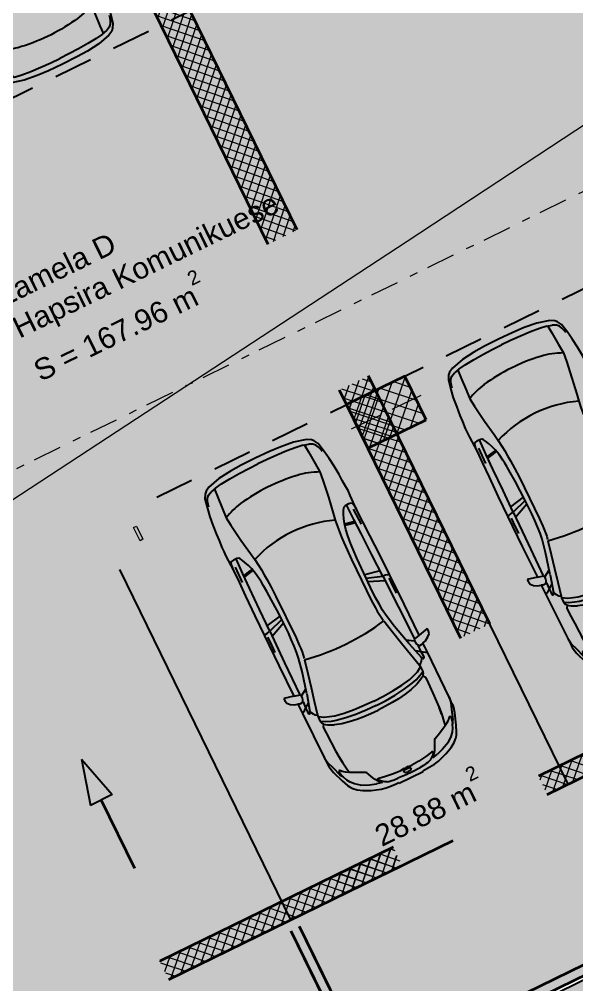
# Model space of a CAD drawing. Header units: metres. Extents: x 7511783 to 7512372, y 4692307 to 4692611.
# Drawn here: x 7511908.67 to 7511915.54, y 4692376.53 to 4692388.41 of the extents above; entities that cross this region are included whole.
import ezdxf

# ---------------------------------------------------------------- set-up
doc = ezdxf.new("R2010")
doc.units = ezdxf.units.M
doc.linetypes.add('Dot & Dashed', pattern=[670.2777624130249, 352.777767181396, -176.388883590699, 0, -141.11111164093])
doc.linetypes.add('Long Dashed', pattern=[793.7499761581425, 476.2499928474427, -317.4999833106998])
for name, color, linetype, lineweight in [('2D Drafting - General_Pen_No__1', 7, 'Continuous', 0), ('2D Drafting - General_Pen_No__102', 254, 'Continuous', 0), ('A - Fill Zone_Pen_No__102', 254, 'Continuous', 0), ('A - Fill Zone_Pen_No__156', 165, 'Continuous', 0), ('A - Fill Zone_Pen_No__176', 253, 'Continuous', 0), ('A - Muret', 7, 'Continuous', 0), ('A - Muret_Pen_No__101', 252, 'Continuous', 0), ('A - Muret_Pen_No__102', 254, 'Continuous', 0), ('A - Muret_Pen_No__7', 7, 'Continuous', 0), ('A - Pllaka Themel', 7, 'Continuous', 0), ('A - Pllaka Themel_Pen_No__42', 8, 'Continuous', 0), ('A - Shtyllat', 7, 'Continuous', 0), ('A - Shtyllat_Pen_No__1', 7, 'Continuous', 0), ('A -Polyline', 7, 'Continuous', 0), ('A -Polyline_Pen_No__42', 8, 'Continuous', 0), ('A -Polyline_Pen_No__48', 14, 'Continuous', 0), ('A -Polyline_Pen_No__8', 14, 'Continuous', 0), ('A1 - Bodrumi -1', 7, 'Continuous', 0), ('bodrum 1 garazhat projekt', 7, 'Continuous', 0), ('garazhat-netw-amiri - b1', 20, 'Continuous', 0), ('Interior - Furniture _Pen_No__42', 8, 'Continuous', 0), ('Marker - Section', 7, 'Continuous', 0), ('Marker - Section_Pen_No__85', 151, 'Continuous', 0), ('Structural - Bearing', 7, 'Continuous', 0), ('Structural - Bearing_Pen_No__20', 1, 'Continuous', 0), ('Structural - Bearing_Pen_No__21', 7, 'Continuous', 0), ('vijat rregullim', 1, 'Continuous', 0)]:
    doc.layers.add(name, color=color, linetype=linetype, lineweight=lineweight)
doc.styles.add('GENERATED_STYLE_1', font='arial.ttf')
pattern_1 = [(44.99999999999998, (0, 0), (-68.94290863686237, 68.94290863686243), []), (135.0000000000001, (0, 0), (68.94290863686219, 68.94290863686261), [])]

# ---------------------------------------------------------------- blocks, each defined once
blk = doc.blocks.new('Slab_2', base_point=(27550, -20500.83535421407))
at = {"layer": 'A - Pllaka Themel_Pen_No__42', "color": 8, "linetype": 'Continuous', "lineweight": 25, "flags": 128}
blk.add_lwpolyline([(27550, -20500.83535421407), (52100, -20500.83535421407), (52100, 1500), (27550, 1500)], close=True, dxfattribs=at)
blk = doc.blocks.new('Slab_5', base_point=(27099.99999994247, -19050.45703700876))
at = {"layer": 'A - Pllaka Themel_Pen_No__42', "color": 8, "linetype": 'Continuous', "lineweight": 25, "flags": 128}
blk.add_lwpolyline([(27099.99999994247, -19050.45703700876), (27099.99999994245, -53141.28956256484), (34367.48378446266, -53141.28956256484), (34572.08011014806, -54047.73212241127), (58725.51372234098, -48551.56399353076), (58577.30438397717, -47886.40318112022), (60192.66493870387, -47573.34216697117), (56976.71528492225, -33242.20353530695), (55470.262655318, -33580.37692266012), (52202.17436583388, -19050.80466526668)], close=True, dxfattribs=at)
blk = doc.blocks.new('Wall_8', base_point=(41700, -16800.83534970144))
at = {"layer": 'A - Muret_Pen_No__102', "linetype": 'Continuous', "lineweight": 0}
blk.add_hatch(color=254, dxfattribs=at).paths.add_polyline_path([(41640, -16920.83534970144), (41640, -18400.83597085249), (41760, -18400.83597085249), (41760, -16920.83534970144)])
at = {"layer": 'A - Muret_Pen_No__7', "color": 7, "linetype": 'Continuous', "lineweight": 35, "flags": 128}
for points in [[(41640, -16920.83534970144), (41640, -18400.83597085249)], [(41760, -18400.83597085249), (41760, -16920.83534970144)]]:
    blk.add_lwpolyline(points, dxfattribs=at)
blk = doc.blocks.new('Wall_9', base_point=(44575, -16800.83534970144))
at = {"layer": 'A - Muret_Pen_No__102', "linetype": 'Continuous', "lineweight": 0}
blk.add_hatch(color=254, dxfattribs=at).paths.add_polyline_path([(44515, -16920.83534970144), (44515, -18880.83534970144), (44635, -18880.83534970144), (44635, -16920.83534970144)])
at = {"layer": 'A - Muret_Pen_No__7', "color": 7, "linetype": 'Continuous', "lineweight": 35, "flags": 128}
for points in [[(44515, -16920.83534970144), (44515, -18880.83534970144)], [(44635, -18880.83534970144), (44635, -16920.83534970144)]]:
    blk.add_lwpolyline(points, dxfattribs=at)
blk = doc.blocks.new('Wall_27', base_point=(52100, -19000.83534970144))
at = {"layer": 'A - Muret_Pen_No__101', "linetype": 'Continuous', "lineweight": 13}
h = blk.add_hatch(dxfattribs=at)
h.set_pattern_fill('CONCRETE_BLOCK', color=252, style=0, pattern_type=2)
h.set_pattern_definition(pattern_1)
h.paths.add_polyline_path([(51699.99998863975, -6199.999931974078), (51699.99998863975, -11400.83970832889), (52099.99999132484, -11400.83970832889), (52099.99999132484, -6199.999931974078)])
h = blk.add_hatch(dxfattribs=at)
h.set_pattern_fill('CONCRETE_BLOCK', color=252, style=0, pattern_type=2)
h.set_pattern_definition(pattern_1)
h.paths.add_polyline_path([(51699.99998863975, -16800.83532156015), (52099.99999132484, -16800.83532156015), (52099.99999132484, -13400.83972175432), (51699.99998863975, -13400.83972175432)])
at = {"layer": 'A - Muret_Pen_No__7', "color": 7, "linetype": 'Continuous', "lineweight": 35, "flags": 128}
for points in [[(51700, -6199.999868820643), (51700, -11400.83975770812)], [(52100, -11400.83955588342), (52100, -6199.999914101971)], [(51700, -13400.83973005007), (51700, -16800.83546394814)], [(52100, -16800.83535278124), (52100, -13400.8396560417)]]:
    blk.add_lwpolyline(points, dxfattribs=at)
blk = doc.blocks.new('Wall_28', base_point=(4359.999999999999, -19000.83746143693))
at = {"layer": 'A - Muret_Pen_No__101', "linetype": 'Continuous', "lineweight": 13}
h = blk.add_hatch(dxfattribs=at)
h.set_pattern_fill('CONCRETE_BLOCK', color=252, style=0, pattern_type=2)
h.set_pattern_definition(pattern_1)
h.paths.add_polyline_path([(-1599.999911188997, -18750.83599606481), (-1600.000000000003, -19000.83604809108), (-799.9999578513524, -19000.83649214612), (-799.9999578513524, -18750.83617368683)])
h = blk.add_hatch(dxfattribs=at)
h.set_pattern_fill('CONCRETE_BLOCK', color=252, style=0, pattern_type=2)
h.set_pattern_definition(pattern_1)
h.paths.add_polyline_path([(1200.000014303765, -18750.83672414215), (1200.000014303765, -19000.83753080614), (4050.000007605421, -19000.83861859194), (4050.000007605421, -18750.83737681363)])
at = {"layer": 'A - Muret_Pen_No__7', "color": 7, "linetype": 'Continuous', "lineweight": 35, "flags": 128}
for points in [[(-799.9999939402578, -18750.83620454187), (-1599.999939103925, -18750.83600967443)], [(4050.000016493704, -18750.83738592579), (1199.999957779945, -18750.83669171049)], [(-1600.000000000003, -19000.83600967443), (-799.9999660252012, -19000.83620454189)], [(1199.999985695215, -19000.8366917105), (4050.000008941135, -19000.83738592579)]]:
    blk.add_lwpolyline(points, dxfattribs=at)
blk = doc.blocks.new('Wall_32', base_point=(5824.862731304111, -24950.40664052381))
at = {"layer": 'A - Muret_Pen_No__101', "linetype": 'Continuous', "lineweight": 13}
h = blk.add_hatch(dxfattribs=at)
h.set_pattern_fill('CONCRETE_BLOCK', color=252, style=0, pattern_type=2)
h.set_pattern_definition(pattern_1)
h.paths.add_polyline_path([(23149.99816421816, -24950.6446575835), (27049.99432743473, -24950.69810880361), (27049.99432743473, -24950.63928083355), (26349.99556754971, -24950.62979245128), (26349.99904662321, -24700.68872444875), (23150.00164329166, -24700.6444453315)])
at = {"layer": 'A - Muret_Pen_No__7', "color": 7, "linetype": 'Continuous', "lineweight": 35, "flags": 128}
for points in [[(26349.99888049084, -24700.68849628344), (23150.00170324034, -24700.64455320291)], [(23149.99827018417, -24950.64455317933), (27049.9944572526, -24950.69810880361)]]:
    blk.add_lwpolyline(points, dxfattribs=at)
blk = doc.blocks.new('Wall_47', base_point=(37900, -19000.83534970144))
at = {"layer": 'A - Muret_Pen_No__102', "linetype": 'Continuous', "lineweight": 0}
for points in [[(38699.99999812447, -19000.83597085249), (41299.999966697, -19000.83597085249), (41299.999966697, -18880.83535809947), (38699.99999812447, -18880.83535809947)], [(47050.00001263507, -18880.83534483741), (42099.99995886101, -18880.83534483741), (42099.99995886101, -19000.83597085249), (47050.00001263507, -19000.83597085249)], [(47850.00000079286, -18880.83534081898), (47850.00000079286, -19000.83597085249), (51150.00005066399, -19000.83537853076), (51150.00005066399, -18880.83534081898)]]:
    blk.add_hatch(color=254, dxfattribs=at).paths.add_polyline_path(points)
at = {"layer": 'A - Muret_Pen_No__7', "color": 7, "linetype": 'Continuous', "lineweight": 35, "flags": 128}
for points in [[(41299.99995231623, -18880.83534970144), (38699.99990165224, -18880.83534970144)], [(44515, -18880.83534970144), (42100.00006556517, -18880.83534970144)], [(47049.99994635577, -18880.83534970144), (44635, -18880.83534970144)], [(51150.00005066399, -18880.83534970144), (47850.0000596047, -18880.83534970144)], [(38699.99990165248, -19000.83534970144), (41299.9999523163, -19000.83534970144)], [(42100.00006556521, -19000.83534970144), (47049.99994635579, -19000.83534970144)], [(47850.00005960473, -19000.83534970144), (51150.00005066399, -19000.83534970144)]]:
    blk.add_lwpolyline(points, dxfattribs=at)
blk = doc.blocks.new('Column_37', base_point=(3830.000000000001, 14910))
at = {"layer": 'A - Shtyllat_Pen_No__1', "color": 7, "linetype": 'Continuous', "lineweight": 13, "flags": 128}
blk.add_lwpolyline([(3850.000000000001, 14820), (3810.000000000001, 14820), (3810.000000000001, 15000), (3850.000000000001, 15000)], close=True, dxfattribs=at)
blk = doc.blocks.new('Column_41', base_point=(-63690.96833503787, 199746.9041092597))
at = {"layer": 'Structural - Bearing', "linetype": 'Continuous', "lineweight": 0}
h = blk.add_hatch(dxfattribs=at)
h.set_pattern_fill('CONCRETE_BLOCK', color=18, style=0, pattern_type=2)
h.set_pattern_definition([(44.99999999999998, (0, 0), (-91.92387818248316, 91.92387818248324), []), (135.0000000000001, (0, 0), (91.9238781824829, 91.92387818248349), [])])
h.paths.add_polyline_path([(-63290.96833503788, 199446.9041092597), (-63290.96833503788, 200046.9041092598), (-64090.96833503788, 200046.9041092598), (-64090.96833503788, 199446.9041092597)])
at = {"layer": 'Structural - Bearing_Pen_No__20', "color": 1, "linetype": 'Continuous', "lineweight": 0}
for p, q in [((-63690.96833503787, 199826.9041092597), (-63690.96833503787, 200126.9041092597)), ((-63770.96833503787, 199746.9041092597), (-64170.96833503788, 199746.9041092597)), ((-63610.96833503788, 199746.9041092597), (-63210.96833503788, 199746.9041092597)), ((-63690.96833503787, 199666.9041092597), (-63690.96833503787, 199366.9041092597))]:
    blk.add_line(p, q, dxfattribs=at)
blk.add_point((-63690.96833503787, 199746.9041092597), dxfattribs=at)
at = {"layer": 'Structural - Bearing_Pen_No__21', "color": 7, "linetype": 'Continuous', "lineweight": 35, "flags": 128}
blk.add_lwpolyline([(-63290.96833503788, 199446.9041092597), (-63290.96833503788, 200046.9041092598), (-64090.96833503788, 200046.9041092598), (-64090.96833503788, 199446.9041092597)], close=True, dxfattribs=at)
blk = doc.blocks.new('Car 05 22')
at = {"layer": 'Interior - Furniture _Pen_No__42', "color": 8, "linetype": 'Continuous', "lineweight": 25}
for p, q in [((1961.117547741, 983.221158223), (1928.938242309, 983.221158223)), ((1928.938242309, 983.221158223), (1957.843908175, 858.0544967500001)), ((1996.903176747, 974.9060932165999), (1961.117547741, 983.221158223)), ((2026.89661068, 945.007687052), (1996.903176747, 974.9060932165999)), ((-251.752794228, 841.043733947), (-372.3345973750002, 830.229933465)), ((-168.2198443133, 844.6061713611999), (-251.752794228, 841.043733947)), ((-78.35772569479998, 850.6357850930001), (-168.2198443133, 844.6061713611999)), ((-24.036324899, 852.2918850640001), (-78.35772569479998, 850.6357850930001)), ((40.3182760438, 852.3336850629998), (-24.036324899, 852.2918850640001)), ((230.8030912739, 845.5192631063), (40.3182760438, 852.3336850629998)), ((129.0398444, 820.4687779309999), (138.886242882, 832.3883788069998)), ((138.886242882, 832.3883788069998), (165.168377873, 840.275885275)), ((165.168377873, 840.275885275), (194.733578306, 844.324685204)), ((194.733578306, 844.324685204), (230.803091274, 845.519263106)), ((400.0158099590001, 847.596806379), (230.8030912739, 845.5192631063)), ((590.7241636140001, 851.6786068920001), (400.0158099590001, 847.596806379)), ((856.5325990199999, 856.169707455), (590.7241636140001, 851.6786068920001)), ((1129.8609284, 858.5331077519999), (856.5325990199999, 856.169707455)), ((1119.51383092, 833.2672045809999), (1115.14443198, 808.948201529)), ((1120.16623076, 836.3248049650001), (1119.51383092, 833.2672045809999)), ((1120.69723063, 838.160005195), (1120.16623076, 836.3248049650001)), ((1129.8609284, 858.5331077519999), (1120.69723063, 838.160005195)), ((1536.1071561, 860.3802508980001), (1129.8609284, 858.5331077519999)), ((1957.843908175, 858.0544967500001), (1536.1071561, 860.3802508980001)), ((1957.84390817, 858.0544967500001), (1977.22141076, 777.427813481)), ((2054.5732194, 897.577022836), (2026.89661068, 945.007687052)), ((2067.91700908, 857.6794056350001), (2054.5732194, 897.577022836)), ((2119.91703998, 857.4374531180001), (2067.91700908, 857.6794056350001)), ((2075.28112592, 835.6608695470001), (2067.91700908, 857.6794056350001)), ((2075.2191259, 809.3983893609999), (2075.28112592, 835.6608695470001)), ((2193.165590015, 856.4504063259001), (2119.91703998, 857.4374531180001)), ((2166.81146925, 813.814537484), (2182.27381684, 834.081841238)), ((2182.27381684, 834.081841238), (2193.16559002, 856.4504063260001)), ((2808.01466132, 852.5547640039999), (2193.165590015, 856.4504063259001)), ((2855.711363900001, 852.6327640009998), (2808.01466132, 852.5547640039999)), ((2808.01466132, 852.5547640039999), (2876.86636504, 843.317264394)), ((2891.44016583, 852.5287640049999), (2855.711363900001, 852.6327640009998)), ((2876.86636504, 843.317264394), (2954.16376923, 813.731165643)), ((2922.51356751, 852.034364026), (2891.44016583, 852.5287640049999)), ((2904.11849592, 832.8863289209997), (2905.06820589, 832.8379901159999)), ((2945.17226874, 849.4061641369999), (2922.51356751, 852.034364026)), ((2989.61447115, 839.6482645490003), (2945.17226874, 849.4061641369999)), ((3013.55027244, 833.064864827), (2989.61447115, 839.6482645490003)), ((3154.26138006, 782.5577669589998), (3013.55027244, 833.064864827)), ((-784.8200333720001, 721.8124613509999), (-815.0478655078, 667.7598955197002)), ((-757.6903274910002, 747.022066986), (-784.8200333720001, 721.8124613509999)), ((-706.3378894982, 775.7872218095), (-757.6903274910002, 747.022066986)), ((-729.425104913, 716.3992494200002), (-750.577082573, 669.7773949330001)), ((-701.0941271610001, 743.2591195180001), (-729.425104913, 716.3992494200002)), ((-585.227090103, 801.027979058), (-706.3378894982, 775.7872218095)), ((-664.8727541800001, 760.961322365), (-701.0941271610001, 743.2591195180001)), ((-626.571782751, 772.4860242179999), (-664.8727541800001, 760.961322365)), ((-594.8871138119998, 778.4895580349998), (-626.571782751, 772.4860242179999)), ((-483.1389679684001, 817.2581826864), (-585.227090103, 801.027979058)), ((-372.3345973750002, 830.229933465), (-483.1389679684001, 817.2581826864)), ((124.560977278, 791.3967861309999), (129.0398444, 820.4687779309999)), ((125.693926866, 743.8968737240001), (124.560977278, 791.3967861309999)), ((327.3887276080001, 761.920895626), (125.394377448, 756.455747737)), ((132.429139117, 722.8048827370001), (125.693926866, 743.8968737240001)), ((146.670770152, 710.6062742990001), (132.429139117, 722.8048827370001)), ((210.873013229, 809.2317387879999), (418.0703055720001, 816.1926024380003)), ((521.9507803269998, 764.6728959719999), (327.3887276080001, 761.920895626)), ((355.2943663540001, 762.315609428), (339.1227247570001, 683.1192857359999)), ((373.4006373970002, 762.5717151969999), (357.2289958010001, 683.375391506)), ((813.627009446, 769.327996556), (521.9507803269998, 764.6728959719999)), ((1108.59023357, 773.98329714), (813.627009446, 769.327996556)), ((1036.25651944, 772.8416796290002), (996.5002997029998, 578.7916468290002)), ((1041.96657906, 578.0240872360001), (1107.56627095, 773.967136299)), ((1173.32542975, 774.895061201), (1090.33970038, 577.89253068)), ((1115.14443198, 808.948201529), (1108.59023357, 773.98329714)), ((1108.59023357, 773.98329714), (1537.61805657, 780.025947399)), ((1162.63563846, 830.4777734580001), (1220.13025657, 829.0713745190002)), ((1220.13025657, 829.0713745190002), (1369.65750367, 831.489072695)), ((1537.61805657, 780.025611521), (1974.99295641, 786.0764425990001)), ((1939.15395607, 686.22492547), (1995.917261, 777.427813481)), ((1977.22141076, 777.427813481), (2019.59119012, 777.427813481)), ((2000.39650233, 701.591770694), (2213.53100788, 762.9814866290001)), ((2019.59119012, 777.427813481), (2044.48611622, 783.069509224)), ((2044.48611622, 783.069509224), (2063.35562216, 792.2740022800001)), ((2063.35562216, 792.2740022800001), (2070.42572439, 799.8521965630001)), ((2068.68333559, 787.696981005), (2065.39356605, 794.4584027669999)), ((2068.68333559, 787.696981005), (2148.02030692, 790.4828861469999)), ((2070.42572439, 799.8521965630001), (2075.2191259, 809.3983893609999)), ((2106.51930118, 732.1586113790001), (2148.02030692, 790.4828861469999)), ((2148.02030692, 790.4828861469999), (2166.81146925, 813.814537484)), ((2148.02030692, 790.4828861469999), (2205.61920777, 792.204186117)), ((2205.61920777, 792.204186117), (2227.21980808, 791.0038861380001)), ((2226.59190807, 769.8777067159999), (2213.53100788, 762.9814866290001)), ((2213.53100788, 762.9814866290001), (2238.34670825, 752.240186817)), ((2234.36910819, 773.9630864369999), (2226.59190807, 769.8828865080001)), ((2227.21980808, 791.0038861380001), (2232.61990816, 790.029986155)), ((2232.61990816, 790.029986155), (2237.93539134, 787.2871225249999)), ((2238.46067648, 776.864360243), (2234.36910819, 773.9630864369999)), ((2240.81890828, 784.03918626), (2237.93539134, 787.2871225249999)), ((2238.34670825, 752.240186817), (2258.53170854, 739.717487037)), ((2238.46067648, 776.864360243), (2240.85090828, 780.5209863219999)), ((2240.85090828, 780.5209863219999), (2240.81890828, 784.03918626)), ((2258.53170854, 739.717487037), (2269.0398087, 731.086787188)), ((2269.0398087, 731.086787188), (2278.83550884, 721.965087348)), ((2278.83550884, 721.965087348), (2293.79610906, 697.6509877739999)), ((2954.16376923, 813.731165643), (3075.78877375, 774.6896785450001)), ((3022.47491973, 758.305686711), (3023.66221975, 762.4851866380001)), ((3024.49924208, 753.7186598590001), (3022.47491973, 758.305686711)), ((3023.66221975, 762.4851866380001), (3034.64521991, 765.0503865930001)), ((3037.91041996, 743.452886971), (3024.49924208, 753.7186598590001)), ((3034.64521991, 765.0503865930001), (3046.93432009, 763.817386614)), ((3050.61522015, 730.6688871950001), (3037.91041996, 743.452886971)), ((3046.93432009, 763.817386614), (3060.9451203, 762.9292866300001)), ((3064.50712035, 714.6457874760001), (3050.61522015, 730.6688871950001)), ((3060.9451203, 762.9292866300001), (3089.85712072, 757.3861867269998)), ((3076.97452053, 697.807687771), (3064.50712035, 714.6457874760001)), ((3100.48402088, 763.1120866269999), (3075.78877375, 774.6896785450001)), ((3089.85712072, 757.3861867269998), (3108.43932099, 751.4304868319999)), ((3114.13862108, 753.3111867989999), (3100.48402088, 763.1120866269999)), ((3108.43932099, 751.4304868319999), (3122.8656212, 746.4359869189999)), ((3122.8656212, 746.4359869189999), (3114.13862108, 753.3111867989999)), ((3170.0706946, 726.5554905960001), (3122.8656212, 746.4359869189999)), ((3235.883818752, 747.6101556219), (3154.26138006, 782.5577669589998)), ((3211.69204952, 701.0151137130001), (3170.0706946, 726.5554905960001)), ((3269.07948628, 728.3294692490001), (3235.883818752, 747.6101556219)), ((3298.56678787, 705.6390702070001), (3269.07948628, 728.3294692490001)), ((-815.0478655078, 667.7598955197002), (-855.0523550635, 511.0116477078998)), ((-768.2719792499998, 602.2788720830002), (-782.764796709, 510.0106247469999)), ((-768.2719792499998, 602.2788720830002), (-750.577082573, 669.7773949330001)), ((-764.3441764490001, 617.261773195), (-665.728145997, 623.9546285630003)), ((-665.728145997, 623.9546285630003), (-500.877431885, 634.180288886)), ((-500.877431885, 634.180288886), (-383.0238853850001, 641.9613403830001)), ((-383.0238853850001, 641.9613403830001), (-274.220886173, 631.318400078)), ((-274.220886173, 631.318400078), (-56.404854203, 600.536895199)), ((-56.404854203, 600.536895199), (145.941775497, 566.5900898169999)), ((171.252864179, 696.6287725440001), (146.670770152, 710.6062742990001)), ((212.566754139, 676.5412700230002), (171.252864179, 696.6287725440001)), ((266.3151410770001, 654.566867265), (212.566754139, 676.5412700230002)), ((319.4903281550001, 636.426864989), (266.3151410770001, 654.566867265)), ((392.7088835140001, 617.8124267930001), (319.4903281550001, 636.426864989)), ((339.1227247570001, 683.1192857359999), (329.5580559370001, 633.8673348859999)), ((357.2289958010001, 683.375391506), (346.76505809, 629.492778784)), ((474.8166917820001, 607.1053878569999), (392.7088835140001, 617.8124267930001)), ((521.3449804749999, 601.6186871690002), (474.8166917820001, 607.1053878569999)), ((569.9935686519999, 596.8381865689998), (521.3449804749999, 601.6186871690002)), ((652.59274858, 590.9845858339997), (569.9935686519999, 596.8381865689998)), ((1562.00595611, 600.596478384), (1483.8761315, 590.1361862749999)), ((1730.35620914, 633.8338533080002), (1562.00595611, 600.596478384)), ((2000.39650233, 701.591770694), (1730.35620914, 633.8338533080002)), ((1779.61280153, 581.7538898049997), (1952.84760406, 621.338789111)), ((1952.84760406, 621.338789111), (2122.045506540001, 659.9572884350001)), ((2122.045506540001, 659.9572884350001), (2293.79610906, 697.6509877739999)), ((2293.79610906, 697.6509877739999), (2317.1870094, 700.7385877199999)), ((2293.79610906, 697.6386630720001), (2293.79610906, 697.6509877739999)), ((2317.1870094, 700.7385877199999), (2345.74280982, 702.7498876850001)), ((2355.134199750001, 639.912801441), (2317.1870094, 700.7385877199999)), ((2345.74280982, 702.7498876850001), (2378.929310310001, 702.0184876970001)), ((2379.77420337, 575.387091212), (2355.13301598, 639.9159014410001)), ((2410.10490185, 649.1086815510001), (2378.929310310001, 702.0184876970001)), ((2378.929310310001, 702.0184876970001), (2410.57231077, 694.2028878339999)), ((2436.02871163, 583.2244924540001), (2410.10490185, 649.1086815510001)), ((2410.57231077, 694.2028878339999), (2410.58631694, 694.1782473540001)), ((2428.73881104, 681.7061880529999), (2410.57231077, 694.2028878339999)), ((2428.73881104, 681.7061880529999), (2457.25830016, 700.035535323)), ((2428.77597173, 681.700745325), (2428.73881104, 681.7061880529999)), ((2428.77597173, 681.700745325), (2456.66545813, 639.8418234830003)), ((2456.66545813, 639.8418234830003), (2487.236391870001, 574.2621729599999)), ((2457.25830016, 700.035535323), (2535.4819126, 697.9905877680001)), ((2535.422612600001, 697.9916562040003), (2673.21491462, 695.5089878119999)), ((2535.46586986, 697.9894090810001), (2535.4819126, 697.988971943)), ((2673.21491462, 695.5089878119999), (2787.200816290001, 691.4809878819998)), ((2787.200816290001, 691.4809878819998), (2868.415817480001, 687.223087957)), ((2868.395882330001, 687.22488671), (2959.72331881, 678.984388101)), ((2959.72331881, 678.984388101), (2868.415817480001, 687.1969879569999)), ((2959.72331881, 678.984388101), (3047.2313201, 666.2002883250001)), ((3047.20992906, 666.2041971140001), (3100.00912087, 656.556188494)), ((3100.00912087, 656.556188494), (3076.97452053, 697.807687771)), ((3152.92075342, 553.873393456), (3100.00912087, 656.556188494)), ((3254.25934432, 663.1775183300001), (3211.69204952, 701.0151137130001)), ((3301.867263790001, 602.80900872), (3254.25934432, 663.1775183300001)), ((3337.33388997, 663.3806719909999), (3298.56678787, 705.6390702070001)), ((3301.867263790001, 602.80900872), (3346.015513130001, 501.4217980699999)), ((3374.49419199, 603.583974516), (3337.33388997, 663.3806719909999)), ((3418.40079436, 512.7439783509999), (3374.49419199, 603.583974516)), ((-855.0523550635, 511.0116477078998), (-874.6778528530002, 344.9579771100001)), ((-782.7621654889999, 510.027376359), (-794.5333543099999, 390.6265818930001)), ((145.941775497, 566.5900898169999), (233.261172115, 552.312592089)), ((233.261172115, 552.312592089), (315.3092800730001, 541.359190513)), ((315.2936019620001, 541.3606176840001), (384.2945810830001, 535.0794906230001)), ((384.2815104790001, 535.080362318), (454.174320738, 530.4191213629999)), ((454.170282107, 530.4193907049998), (526.242583163, 526.2868907769997)), ((526.2331313149998, 526.2873073839999), (627.7018846490002, 521.814890855)), ((627.698546207, 521.8149872519999), (756.75876515, 518.0884218199999)), ((772.8388193580001, 584.9903850819998), (652.59274858, 590.9845858339997)), ((756.75876515, 518.0884218199999), (1322.62824821, 518.052230308)), ((907.2666866909999, 580.298084493), (772.8388193580001, 584.9903850819998)), ((1041.96657906, 578.0240872360001), (907.2666866909999, 580.298084493)), ((1227.79815085, 577.5186957939999), (1041.96657906, 578.0240872360001)), ((1316.09897866, 580.475793563), (1227.79815085, 577.5186957939999)), ((1403.02450604, 584.4121905939998), (1316.09897866, 580.475793563)), ((1322.62824821, 518.052230308), (1420.49779626, 521.652890858)), ((1483.8761315, 590.1361862749999), (1403.02450604, 584.4121905939998)), ((1420.49066257, 521.652523245), (1466.64156934, 524.030772681)), ((1466.62639694, 524.0299908169999), (1510.87647584, 527.594696836)), ((1510.85529759, 527.5929907539999), (1554.25309822, 533.0576906580001)), ((1554.25309822, 533.0576906580001), (1596.82961355, 540.969674969)), ((1597.28918852, 541.1774857889999), (1596.65116701, 540.8889849259999)), ((1610.72419049, 544.0665862469999), (1779.61280153, 581.7538898049997)), ((2397.334105950001, 514.2584815219999), (2379.77250853, 575.3929912130001)), ((2419.31580918, 395.7362626700001), (2397.33316008, 514.2635815229997)), ((2453.63941421, 521.616582688), (2436.02871163, 583.2244924540001)), ((2477.61661773, 401.0764635800001), (2453.63941421, 521.616582688)), ((2487.236391870001, 574.2621729599999), (2491.79934275, 562.0052962960001)), ((2491.79994982, 562.0052962960001), (2517.90263133, 477.034766618)), ((2517.90263133, 477.034766618), (2537.54372273, 384.0810341510001)), ((3189.62073735, 475.569766106), (3152.92075342, 553.873393456)), ((3199.39883308, 466.7584630290001), (3189.62073735, 475.569766106)), ((3346.015513130001, 501.4217980699999), (3374.297465860001, 419.557472908)), ((3457.47689648, 393.0984834030001), (3418.40079436, 512.7439783509999)), ((-794.5333543099999, 390.6265818930001), (-802.4328468090001, 258.715288008)), ((2433.73206705, 266.091642182), (2419.31580918, 395.7362626700001)), ((2493.88922012, 269.050242651), (2477.61661773, 401.0764635800001)), ((2537.54372273, 384.0810341510001), (2551.45611664, 285.6281997640001)), ((3220.69886845, 454.388540188), (3199.39883308, 466.7584630290001)), ((3256.10680826, 439.2417534179999), (3220.67662376, 454.4014587129999)), ((3288.390194130001, 425.101248479), (3256.10680826, 439.2417534179999)), ((3319.36158057, 408.41284265), (3288.390194130001, 425.101248479)), ((3353.46269085, 384.2512837760001), (3319.36158057, 408.41284265)), ((3321.23357975, 370.497229407), (3320.99727986, 362.132926485)), ((3320.99727986, 362.132926485), (3338.31527228, 276.8564967000001)), ((3324.654278260001, 377.297531782), (3321.23357975, 370.497229407)), ((3328.30797666, 379.591332583), (3324.654278260001, 377.297531782)), ((3338.468372210001, 379.4523325350001), (3328.30797666, 379.591332583)), ((3363.640761200001, 357.811724976), (3338.468372210001, 379.4523325350001)), ((3377.182392130001, 359.9734848010001), (3353.46269085, 384.2512837760001)), ((3396.66521323, 315.8049103040001), (3363.640761200001, 357.811724976)), ((3391.09039087, 344.247647689), (3374.297465860001, 419.557472908)), ((3391.09039087, 344.247647689), (3377.182392130001, 359.9734848010001)), ((3468.34279707, 330.9338860280001), (3457.47689648, 393.0984834030001)), ((-874.6778528530002, 344.9579771100001), (-882.944054645, 194.680643518)), ((-802.4328468090001, 258.715288008), (-806.8131426489999, 124.936494209)), ((2441.61713002, 131.955220918), (2433.73181129, 266.093942182)), ((2503.10292147, 133.173421111), (2493.88922012, 269.050242651)), ((2551.45611664, 285.6281997640001), (2559.71041303, 193.693567653)), ((3338.31527228, 276.8564967000001), (3351.882966340001, 172.661960307)), ((3408.0703938, 289.3779877820001), (3396.66521323, 315.8049103040001)), ((3408.0703938, 289.3779877820001), (3413.77629411, 267.259988716)), ((3413.77548775, 267.2641933500001), (3418.45445829, 242.866384828)), ((3418.452194370001, 242.878189745), (3424.044894670001, 200.723791525)), ((3474.4914974, 263.721088865), (3468.34279707, 330.9338860280001)), ((3478.33319761, 199.917191559), (3474.4914974, 263.721088865)), ((-882.944054645, 194.680643518), (-885.3767076889999, 0)), ((-806.8131426489999, 124.936494209), (-808.0470753050001, 0)), ((2444.0197128, -0.0273000043277), (2441.61701245, 131.957220918)), ((2506.01959488, -3.86e-13), (2503.10292147, 133.173421111)), ((2559.71041303, 193.693567653), (2564.38081099, 101.185635342)), ((3351.882966340001, 172.661960307), (3358.343763510001, 75.87012649980001)), ((3424.044894670001, 200.723791525), (3427.72848251, 152.023715234)), ((3432.36383112, 39.98011396419999), (3427.72848251, 152.023715234)), ((3479.35651311, 164.9481933352), (3478.33319761, 199.917191559)), ((3489.519598210001, 164.9481933352), (3479.35651311, 164.9481933352)), ((3489.519598210001, -164.9481933352), (3489.519598210001, 164.9481933352)), ((-885.3767076889999, 0), (-882.944054645, -194.680643518)), ((-806.8131426489999, -124.936494209), (-808.0470753050001, 1.477e-13)), ((2444.0197128, 0.0273000043271), (2441.61701245, -131.957220918)), ((2564.38081099, 101.185635342), (2566.01761027, -0.00610000213065)), ((2564.38081099, -101.185635342), (2566.01761027, 0.00610000212997)), ((3353.95786543, 27.8932505984), (3358.343763510001, 75.87012649980001)), ((3353.95786543, 27.8932505984), (3353.95786543, -0.7649002671629999)), ((3353.95786543, -27.8932505984), (3353.95786543, 0.7649002671619999)), ((3370.89075802, 11.74110410089999), (3370.32315827, -0.7649002671629999)), ((3370.89075802, -11.74110410089999), (3370.32315827, 0.7649002671619999)), ((3372.49235732, 23.6550082622), (3370.89075802, 11.74110410089999)), ((3376.267285060001, 38.99395092400001), (3372.49235732, 23.6550082622)), ((3381.98685317, 46.5714162664), (3376.267285060001, 38.99395092400001)), ((3386.21005132, 48.3522168884), (3381.98685317, 46.5714162664)), ((3386.21005132, 48.3522168884), (3394.28954778, 48.3522168884)), ((3398.51284593, 46.5714162664), (3394.28954778, 48.3522168884)), ((3404.23226311, 38.99375151340001), (3398.51284593, 46.5714162664)), ((3404.23226311, 38.99375151340001), (3408.00714178, 23.6550082622)), ((3408.00714178, 23.6550082622), (3409.766541010001, 8.055102813469999)), ((3409.766541010001, 8.055102813469999), (3409.766541010001, -4.961e-13)), ((3431.76949509, 57.3729975776), (3431.76949509, 56.7710829698)), ((3432.04453126, -0.0109000038072), (3432.36383112, 39.98011396419999)), ((3432.04453126, 0.0109000038063), (3432.36383112, -39.98011396419999)), ((2506.01959488, -2.78e-13), (2503.10292147, -133.173421111)), ((2559.71041303, -193.693567653), (2564.38081099, -101.185635342)), ((3351.882966340001, -172.661960307), (3358.343763510001, -75.87012649980001)), ((3353.95786543, -27.8932505984), (3358.343763510001, -75.87012649980001)), ((3372.49235732, -23.6550082622), (3370.89075802, -11.74110410089999)), ((3376.267285060001, -38.99395092400001), (3372.49235732, -23.6550082622)), ((3381.98685317, -46.5714162664), (3376.267285060001, -38.99395092400001)), ((3386.21005132, -48.3522168884), (3381.98685317, -46.5714162664)), ((3386.21005132, -48.3522168884), (3394.28954778, -48.3522168884)), ((3398.51284593, -46.5714162664), (3394.28954778, -48.3522168884)), ((3404.23226311, -38.99375151340001), (3398.51284593, -46.5714162664)), ((3404.23226311, -38.99375151340001), (3408.00714178, -23.6550082622)), ((3408.00714178, -23.6550082622), (3409.766541010001, -8.055102813469999)), ((3409.766541010001, -8.055102813469999), (3409.766541010001, -3.892e-13)), ((3432.36383112, -39.98011396419999), (3427.72848251, -152.023715234)), ((3431.76949509, -57.3729975776), (3431.76949509, -56.7710829698)), ((-882.944054645, -194.680643518), (-874.6778528530002, -344.9579771100001)), ((-802.4328468090001, -258.715288008), (-806.8131426489999, -124.936494209)), ((2441.61713002, -131.955220918), (2433.73181129, -266.093942182)), ((2503.10292147, -133.173421111), (2493.88922012, -269.050242651)), ((2551.45611664, -285.6281997640001), (2559.71041303, -193.693567653)), ((3338.31527228, -276.8564967000001), (3351.882966340001, -172.661960307)), ((3418.452194370001, -242.878189745), (3424.044894670001, -200.723791525)), ((3424.044894670001, -200.723791525), (3427.72848251, -152.023715234)), ((3474.4914974, -263.721088865), (3478.33319761, -199.917191559)), ((3478.33319761, -199.917191559), (3479.35651311, -164.9481933352)), ((3479.35651311, -164.9481933352), (3489.519598210001, -164.9481933352)), ((-874.6778528530002, -344.9579771100001), (-855.0523550635, -511.0116477078998)), ((-794.5333543099999, -390.6265818930001), (-802.4328468090001, -258.715288008)), ((2433.73206705, -266.091642182), (2419.31580918, -395.7362626700001)), ((2493.88922012, -269.050242651), (2477.61661773, -401.0764635800001)), ((2537.54372273, -384.0810341510001), (2551.45611664, -285.6281997640001)), ((3320.99727986, -362.132926485), (3338.31527228, -276.8564967000001)), ((3396.66521323, -315.8049103040001), (3363.640761200001, -357.811724976)), ((3391.09039087, -344.247647689), (3374.297465860001, -419.557472908)), ((3391.09039087, -344.247647689), (3377.182392130001, -359.9734848010001)), ((3408.0703938, -289.3779877820001), (3396.66521323, -315.8049103040001)), ((3408.0703938, -289.3779877820001), (3413.77629411, -267.259988716)), ((3413.77548775, -267.2641933500001), (3418.45445829, -242.866384828)), ((3457.47689648, -393.0984834030001), (3468.34279707, -330.9338860280001)), ((3468.34279707, -330.9338860280001), (3474.4914974, -263.721088865)), ((-782.7621654889999, -510.027376359), (-794.5333543099999, -390.6265818930001)), ((2419.31580918, -395.7362626700001), (2397.33316008, -514.2635815229997)), ((2477.61661773, -401.0764635800001), (2453.63941421, -521.616582688)), ((2517.90263133, -477.034766618), (2537.54372273, -384.0810341510001)), ((3199.39883308, -466.7584630290001), (3189.62073735, -475.569766106)), ((3220.69886845, -454.388540188), (3199.39883308, -466.7584630290001)), ((3256.10680826, -439.2417534179999), (3220.67662376, -454.4014587129999)), ((3288.390194130001, -425.101248479), (3256.10680826, -439.2417534179999)), ((3319.36158057, -408.41284265), (3288.390194130001, -425.101248479)), ((3353.46269085, -384.2512837760001), (3319.36158057, -408.41284265)), ((3321.23357975, -370.497229407), (3320.99727986, -362.132926485)), ((3324.654278260001, -377.297531782), (3321.23357975, -370.497229407)), ((3328.30797666, -379.591332583), (3324.654278260001, -377.297531782)), ((3338.468372210001, -379.4523325350001), (3328.30797666, -379.591332583)), ((3363.640761200001, -357.811724976), (3338.468372210001, -379.4523325350001)), ((3346.015513130001, -501.4217980699999), (3374.297465860001, -419.557472908)), ((3377.182392130001, -359.9734848010001), (3353.46269085, -384.2512837760001)), ((3418.40079436, -512.7439783509999), (3457.47689648, -393.0984834030001)), ((-855.0523550635, -511.0116477078998), (-815.0478655078, -667.7598955197002)), ((-768.2719792499998, -602.2788720830002), (-782.764796709, -510.0106247469999)), ((-56.404854203, -600.536895199), (145.941775497, -566.5900898169999)), ((145.941775497, -566.5900898169999), (233.261172115, -552.312592089)), ((233.261172115, -552.312592089), (315.3092800730001, -541.359190513)), ((315.2936019620001, -541.3606176840001), (384.2945810830001, -535.0794906230001)), ((384.2815104790001, -535.080362318), (454.174320738, -530.4191213629999)), ((454.170282107, -530.4193907049998), (526.242583163, -526.2868907769997)), ((526.2331313149998, -526.2873073839999), (627.7018846490002, -521.814890855)), ((652.59274858, -590.9845858339997), (569.9935686519999, -596.8381865689998)), ((627.698546207, -521.8149872519999), (756.75876515, -518.0884218199999)), ((772.8388193580001, -584.9903850819998), (652.59274858, -590.9845858339997)), ((756.75876515, -518.0884218199999), (1322.62824821, -518.052230308)), ((907.2666866909999, -580.298084493), (772.8388193580001, -584.9903850819998)), ((1041.96657906, -578.0240872360001), (907.2666866909999, -580.298084493)), ((1036.25651944, -772.8416796290002), (996.5002997029998, -578.7916468290002)), ((1227.79815085, -577.5186957939999), (1041.96657906, -578.0240872360001)), ((1041.96657906, -578.0240872360001), (1107.56627095, -773.967136299)), ((1173.32542975, -774.895061201), (1090.33970038, -577.89253068)), ((1316.09897866, -580.475793563), (1227.79815085, -577.5186957939999)), ((1403.02450604, -584.4121905939998), (1316.09897866, -580.475793563)), ((1322.62824821, -518.052230308), (1420.49779626, -521.652890858)), ((1483.8761315, -590.1361862749999), (1403.02450604, -584.4121905939998)), ((1420.49066257, -521.652523245), (1466.64156934, -524.030772681)), ((1466.62639694, -524.0299908169999), (1510.87647584, -527.594696836)), ((1562.00595611, -600.596478384), (1483.8761315, -590.1361862749999)), ((1510.85529759, -527.5929907539999), (1554.25309822, -533.0576906580001)), ((1554.25309822, -533.0576906580001), (1596.82961355, -540.969674969)), ((1597.28918852, -541.1774857889999), (1596.65116701, -540.8889849259999)), ((1610.72419049, -544.0665862469999), (1779.61280153, -581.7538898049997)), ((1779.61280153, -581.7538898049997), (1952.84760406, -621.338789111)), ((2379.77420337, -575.387091212), (2355.13301598, -639.9159014410001)), ((2397.334105950001, -514.2584815219999), (2379.77250853, -575.3929912130001)), ((2436.02871163, -583.2244924540001), (2410.10490185, -649.1086815510001)), ((2453.63941421, -521.616582688), (2436.02871163, -583.2244924540001)), ((2456.66545813, -639.8418234830003), (2487.236391870001, -574.2621729599999)), ((2487.236391870001, -574.2621729599999), (2491.79934275, -562.0052962960001)), ((2491.79994982, -562.0052962960001), (2517.90263133, -477.034766618)), ((3152.92075342, -553.873393456), (3100.00912087, -656.556188494)), ((3189.62073735, -475.569766106), (3152.92075342, -553.873393456)), ((3301.867263790001, -602.80900872), (3346.015513130001, -501.4217980699999)), ((3374.49419199, -603.583974516), (3418.40079436, -512.7439783509999)), ((-815.0478655078, -667.7598955197002), (-784.8200333720001, -721.8124613509999)), ((-768.2719792499998, -602.2788720830002), (-750.577082573, -669.7773949330001)), ((-764.3441764490001, -617.261773195), (-665.728145997, -623.9546285630003)), ((-729.425104913, -716.3992494200002), (-750.577082573, -669.7773949330001)), ((-665.728145997, -623.9546285630003), (-500.877431885, -634.180288886)), ((-500.877431885, -634.180288886), (-383.0238853850001, -641.9613403830001)), ((-383.0238853850001, -641.9613403830001), (-274.220886173, -631.318400078)), ((-274.220886173, -631.318400078), (-56.404854203, -600.536895199)), ((146.670770152, -710.6062742990001), (132.429139117, -722.8048827370001)), ((171.252864179, -696.6287725440001), (146.670770152, -710.6062742990001)), ((212.566754139, -676.5412700230002), (171.252864179, -696.6287725440001)), ((266.3151410770001, -654.566867265), (212.566754139, -676.5412700230002)), ((319.4903281550001, -636.426864989), (266.3151410770001, -654.566867265)), ((392.7088835140001, -617.8124267930001), (319.4903281550001, -636.426864989)), ((339.1227247570001, -683.1192857359999), (329.5580559370001, -633.8673348859999)), ((355.2943663540001, -762.315609428), (339.1227247570001, -683.1192857359999)), ((357.2289958010001, -683.375391506), (346.76505809, -629.492778784)), ((373.4006373970002, -762.5717151969999), (357.2289958010001, -683.375391506)), ((474.8166917820001, -607.1053878569999), (392.7088835140001, -617.8124267930001)), ((521.3449804749999, -601.6186871690002), (474.8166917820001, -607.1053878569999)), ((569.9935686519999, -596.8381865689998), (521.3449804749999, -601.6186871690002)), ((1730.35620914, -633.8338533080002), (1562.00595611, -600.596478384)), ((2000.39650233, -701.591770694), (1730.35620914, -633.8338533080002)), ((1939.15395607, -686.22492547), (1995.917261, -777.427813481)), ((1952.84760406, -621.338789111), (2122.045506540001, -659.9572884350001)), ((2000.39650233, -701.591770694), (2213.53100788, -762.9814866290001)), ((2122.045506540001, -659.9572884350001), (2293.79610906, -697.6509877739999)), ((2278.83550884, -721.965087348), (2293.79610906, -697.6509877739999)), ((2293.79610906, -697.6386630720001), (2293.79610906, -697.6509877739999)), ((2293.79610906, -697.6509877739999), (2317.1870094, -700.7385877199999)), ((2355.134199750001, -639.912801441), (2317.1870094, -700.7385877199999)), ((2317.1870094, -700.7385877199999), (2345.74280982, -702.7498876850001)), ((2345.74280982, -702.7498876850001), (2378.929310310001, -702.0184876970001)), ((2410.10490185, -649.1086815510001), (2378.929310310001, -702.0184876970001)), ((2378.929310310001, -702.0184876970001), (2410.57231077, -694.2028878339999)), ((2428.73881104, -681.7061880529999), (2410.57231077, -694.2028878339999)), ((2410.57231077, -694.2028878339999), (2410.58631694, -694.1782473540001)), ((2428.77597173, -681.700745325), (2428.73881104, -681.7061880529999)), ((2428.73881104, -681.7061880529999), (2457.25830016, -700.035535323)), ((2428.77597173, -681.700745325), (2456.66545813, -639.8418234830003)), ((2457.25830016, -700.035535323), (2535.4819126, -697.9905877680001)), ((2535.422612600001, -697.9916562040003), (2673.21491462, -695.5089878119999)), ((2535.46586986, -697.9894090810001), (2535.4819126, -697.988971943)), ((2673.21491462, -695.5089878119999), (2787.200816290001, -691.4809878819998)), ((2787.200816290001, -691.4809878819998), (2868.415817480001, -687.223087957)), ((2868.395882330001, -687.22488671), (2959.72331881, -678.984388101)), ((2959.72331881, -678.984388101), (2868.415817480001, -687.1969879569999)), ((2959.72331881, -678.984388101), (3047.2313201, -666.2002883250001)), ((3047.20992906, -666.2041971140001), (3100.00912087, -656.556188494)), ((3076.97452053, -697.807687771), (3064.50712035, -714.6457874760001)), ((3100.00912087, -656.556188494), (3076.97452053, -697.807687771)), ((3211.69204952, -701.0151137130001), (3170.0706946, -726.5554905960001)), ((3254.25934432, -663.1775183300001), (3211.69204952, -701.0151137130001)), ((3301.867263790001, -602.80900872), (3254.25934432, -663.1775183300001)), ((3269.07948628, -728.3294692490001), (3298.56678787, -705.6390702070001)), ((3298.56678787, -705.6390702070001), (3337.33388997, -663.3806719909999)), ((3337.33388997, -663.3806719909999), (3374.49419199, -603.583974516)), ((-784.8200333720001, -721.8124613509999), (-757.6903274910002, -747.022066986)), ((-757.6903274910002, -747.022066986), (-706.3378894982, -775.7872218095)), ((-701.0941271610001, -743.2591195180001), (-729.425104913, -716.3992494200002)), ((-706.3378894982, -775.7872218095), (-585.227090103, -801.027979058)), ((-664.8727541800001, -760.961322365), (-701.0941271610001, -743.2591195180001)), ((-626.571782751, -772.4860242179999), (-664.8727541800001, -760.961322365)), ((-594.8871138119998, -778.4895580349998), (-626.571782751, -772.4860242179999)), ((-585.227090103, -801.027979058), (-483.149337101, -817.256968783)), ((-483.149337101, -817.256968783), (-372.3345973750002, -830.229933465)), ((-372.3345973750002, -830.229933465), (-251.752794228, -841.043733947)), ((125.693926866, -743.8968737240001), (124.560977278, -791.3967861309999)), ((124.560977278, -791.3967861309999), (129.0398444, -820.4687779309999)), ((327.3887276080001, -761.920895626), (125.394377448, -756.455747737)), ((132.429139117, -722.8048827370001), (125.693926866, -743.8968737240001)), ((129.0398444, -820.4687779309999), (138.886242882, -832.3883788069998)), ((210.873013229, -809.2317387879999), (418.0703055720001, -816.1926024380003)), ((521.9507803269998, -764.6728959719999), (327.3887276080001, -761.920895626)), ((813.627009446, -769.327996556), (521.9507803269998, -764.6728959719999)), ((1108.59023357, -773.98329714), (813.627009446, -769.327996556)), ((1108.59023357, -773.98329714), (1537.61805657, -780.025947399)), ((1115.14443198, -808.948201529), (1108.59023357, -773.98329714)), ((1119.51383092, -833.2672045809999), (1115.14443198, -808.948201529)), ((1162.63563846, -830.4777734580001), (1220.13025657, -829.0713745190002)), ((1220.13025657, -829.0713745190002), (1369.65750367, -831.489072695)), ((1537.61805657, -780.025611521), (1974.99295641, -786.0764425990001)), ((1957.84390817, -858.0544967500001), (1977.22141076, -777.427813481)), ((1977.22141076, -777.427813481), (2019.59119012, -777.427813481)), ((2019.59119012, -777.427813481), (2044.48611622, -783.069509224)), ((2044.48611622, -783.069509224), (2063.35562216, -792.2740022800001)), ((2063.35562216, -792.2740022800001), (2070.42572439, -799.8521965630001)), ((2068.68333559, -787.696981005), (2065.39356605, -794.4584027669999)), ((2068.68333559, -787.696981005), (2148.02030692, -790.4828861469999)), ((2070.42572439, -799.8521965630001), (2075.2191259, -809.3983893609999)), ((2075.2191259, -809.3983893609999), (2075.28112592, -835.6608695470001)), ((2106.51930118, -732.1586113790001), (2148.02030692, -790.4828861469999)), ((2148.02030692, -790.4828861469999), (2166.81146925, -813.814537484)), ((2148.02030692, -790.4828861469999), (2205.61920777, -792.204186117)), ((2166.81146925, -813.814537484), (2182.27381684, -834.081841238)), ((2205.61920777, -792.204186117), (2227.21980808, -791.0038861380001)), ((2213.53100788, -762.9814866290001), (2238.34670825, -752.240186817)), ((2226.59190807, -769.8777067159999), (2213.53100788, -762.9814866290001)), ((2234.36910819, -773.9630864369999), (2226.59190807, -769.8828865080001)), ((2227.21980808, -791.0038861380001), (2232.61990816, -790.029986155)), ((2232.61990816, -790.029986155), (2237.93539134, -787.2871225249999)), ((2238.46067648, -776.864360243), (2234.36910819, -773.9630864369999)), ((2240.81890828, -784.03918626), (2237.93539134, -787.2871225249999)), ((2238.34670825, -752.240186817), (2258.53170854, -739.717487037)), ((2238.46067648, -776.864360243), (2240.85090828, -780.5209863219999)), ((2240.85090828, -780.5209863219999), (2240.81890828, -784.03918626)), ((2258.53170854, -739.717487037), (2269.0398087, -731.086787188)), ((2269.0398087, -731.086787188), (2278.83550884, -721.965087348)), ((2876.86636504, -843.317264394), (2954.16376923, -813.731165643)), ((2954.16376923, -813.731165643), (3075.78877375, -774.6896785450001)), ((3013.55027244, -833.064864827), (3154.26138006, -782.5577669589998)), ((3024.49924208, -753.7186598590001), (3022.47491973, -758.305686711)), ((3022.47491973, -758.305686711), (3023.66221975, -762.4851866380001)), ((3023.66221975, -762.4851866380001), (3034.64521991, -765.0503865930001)), ((3037.91041996, -743.452886971), (3024.49924208, -753.7186598590001)), ((3034.64521991, -765.0503865930001), (3046.93432009, -763.817386614)), ((3050.61522015, -730.6688871950001), (3037.91041996, -743.452886971)), ((3046.93432009, -763.817386614), (3060.9451203, -762.9292866300001)), ((3064.50712035, -714.6457874760001), (3050.61522015, -730.6688871950001)), ((3060.9451203, -762.9292866300001), (3089.85712072, -757.3861867269998)), ((3100.48402088, -763.1120866269999), (3075.78877375, -774.6896785450001)), ((3089.85712072, -757.3861867269998), (3108.43932099, -751.4304868319999)), ((3114.13862108, -753.3111867989999), (3100.48402088, -763.1120866269999)), ((3108.43932099, -751.4304868319999), (3122.8656212, -746.4359869189999)), ((3122.8656212, -746.4359869189999), (3114.13862108, -753.3111867989999)), ((3170.0706946, -726.5554905960001), (3122.8656212, -746.4359869189999)), ((3154.26138006, -782.5577669589998), (3235.883818752, -747.6101556219)), ((3235.883818752, -747.6101556219), (3269.07948628, -728.3294692490001)), ((-251.752794228, -841.043733947), (-168.2198443133, -844.6061713611999)), ((-168.2198443133, -844.6061713611999), (-78.35772569479998, -850.6357850930001)), ((-78.35772569479998, -850.6357850930001), (-24.036324899, -852.2918850640001)), ((-24.036324899, -852.2918850640001), (40.3182760438, -852.3336850629998)), ((40.3182760438, -852.3336850629998), (230.8030912739, -845.5192631063)), ((138.886242882, -832.3883788069998), (165.168377873, -840.275885275)), ((165.168377873, -840.275885275), (194.733578306, -844.324685204)), ((194.733578306, -844.324685204), (230.803091274, -845.519263106)), ((230.8030912739, -845.5192631063), (400.0158099590001, -847.596806379)), ((400.0158099590001, -847.596806379), (590.7241636140001, -851.6786068920001)), ((590.7241636140001, -851.6786068920001), (856.5325990199999, -856.169707455)), ((856.5325990199999, -856.169707455), (1129.8609284, -858.5331077519999)), ((1120.16623076, -836.3248049650001), (1119.51383092, -833.2672045809999)), ((1120.69723063, -838.160005195), (1120.16623076, -836.3248049650001)), ((1129.8609284, -858.5331077519999), (1120.69723063, -838.160005195)), ((1129.8609284, -858.5331077519999), (1536.1071561, -860.3802508980001)), ((1536.1071561, -860.3802508980001), (1957.84390817, -858.0544967500001)), ((1957.84390817, -858.0544967500001), (1928.938242309, -983.221158223)), ((1996.903176747, -974.9060932165999), (2026.89661068, -945.007687052)), ((2026.89661068, -945.007687052), (2054.5732194, -897.577022836)), ((2054.5732194, -897.577022836), (2067.917009081, -857.6794056350001)), ((2075.28112592, -835.6608695470001), (2067.91700908, -857.6794056350001)), ((2067.917009081, -857.6794056350001), (2119.91703998, -857.4374531180001)), ((2119.91703998, -857.4374531180001), (2193.165590015, -856.4504063259001)), ((2182.27381684, -834.081841238), (2193.16559002, -856.4504063260001)), ((2193.165590015, -856.4504063259001), (2808.01466132, -852.5547640039999)), ((2808.01466132, -852.5547640039999), (2876.86636504, -843.317264394)), ((2808.01466132, -852.5547640039999), (2855.711363900001, -852.6327640009998)), ((2855.711363900001, -852.6327640009998), (2891.44016583, -852.5287640049999)), ((2891.44016583, -852.5287640049999), (2922.51356751, -852.034364026)), ((2922.51356751, -852.034364026), (2945.17226874, -849.4061641369999)), ((2945.17226874, -849.4061641369999), (2989.61447115, -839.6482645490003)), ((2989.61447115, -839.6482645490003), (3013.55027244, -833.064864827)), ((1928.938242309, -983.221158223), (1961.117547741, -983.221158223)), ((1961.117547741, -983.221158223), (1996.903176747, -974.9060932165999))]:
    blk.add_line(p, q, dxfattribs=at)
for centre, radius, start, end in [((492.8743121958, 217.6762888661), 973.2499460395999, 154.1544541405, 170.9117329646), ((1649.811844864, 0), 1520.416064058, 158.6992078, 201.3007921999999), ((-1245.217819199, 0), 2907.303426369, 349.2141992177, 10.78580078235), ((1856.361619248, -1.736472437241999), 2353.963924674, 170.8803955853, 189.9222862500999), ((492.8743121958, -217.6762888661), 973.2499460395999, 191.230533967, 205.8455458595)]:
    blk.add_arc(centre, radius, start, end, dxfattribs=at)
blk = doc.blocks.new('Polyline_30', base_point=(36449.40498948719, -15389.98323119914))
at = {"layer": 'A -Polyline_Pen_No__48', "linetype": 'Continuous', "lineweight": 25}
blk.add_hatch(color=14, dxfattribs=at).paths.add_polyline_path([(36449.40498948717, -13889.98323119914), (36299.40498948717, -14449.79073119915), (36599.40498948717, -14449.79073119914)])
at = {"layer": 'A -Polyline_Pen_No__48', "color": 14, "linetype": 'Continuous', "lineweight": 25}
for p, q in [((36449.40498948717, -13889.98323119914), (36299.40498948717, -14449.79073119915)), ((36449.40498948717, -13889.98323119914), (36599.40498948717, -14449.79073119914)), ((36599.40498948717, -14449.79073119914), (36299.40498948717, -14449.79073119915))]:
    blk.add_line(p, q, dxfattribs=at)
at = {"layer": 'A -Polyline_Pen_No__8', "color": 14, "linetype": 'Continuous', "lineweight": 35, "flags": 128}
blk.add_lwpolyline([(36449.40498948719, -15389.98323119914), (36449.40498948717, -14449.79073119914)], dxfattribs=at)
blk = doc.blocks.new('Cutting Plane_1', base_point=(-2729.038131649883, -10324.94421901171))
at = {"layer": 'Marker - Section_Pen_No__85', "color": 151, "linetype": 'Dot & Dashed', "lineweight": 20}
blk.add_line((-2504.038131649883, -10324.94421901171), (75513.27257534125, -10324.94421901171), dxfattribs=at)
blk = doc.blocks.new('A$C75F44AD6')
at = {"layer": '2D Drafting - General_Pen_No__102', "linetype": 'Continuous', "lineweight": 0}
blk.add_hatch(color=250, dxfattribs=at).paths.add_polyline_path([(30866.49147692894, 20685.62517982554), (38133.98080086183, 20685.55905194554), (38338.57712654723, 19779.11649209911), (62491.99361482708, 25275.28072439469), (62343.80140037633, 25940.44543339017), (63959.16195510304, 26253.5064475392), (60743.21230132142, 40584.64507920342), (59236.75967171717, 40246.47169185026), (55968.67138223306, 54776.0439492437), (30866.49147692894, 54776.0439492437)])
at = {"layer": 'A - Fill Zone_Pen_No__102', "linetype": 'Continuous', "lineweight": 0}
for points in [[(45466.49701639917, 67626.84861451037), (45466.49701639917, 73826.84861451038), (42066.49701639917, 73826.84861451038), (42066.49701639917, 67626.84861451037)], [(45466.49701639917, 62426.0089632505), (41666.49701639917, 62426.0089632505), (41666.49701639917, 54826.01264365789), (45466.49701639917, 54826.01264365789)], [(48341.49701639916, 62426.0089632505), (45466.49701639917, 62426.0089632505), (45466.49701639917, 54826.01264365789), (48341.49701639916, 54826.01264365789)]]:
    blk.add_hatch(color=7, dxfattribs=at).paths.add_polyline_path(points)
at = {"layer": 'A - Fill Zone_Pen_No__176', "linetype": 'Continuous', "lineweight": 0}
blk.add_hatch(color=250, dxfattribs=at).paths.add_polyline_path([(55866.49701639917, 62426.00896325049), (55866.49701639917, 67626.84861451037), (31316.49701639917, 67626.84861451037), (31316.49701639917, 62426.00896325049), (36366.49701639916, 62426.0089632505), (36366.49701639916, 54826.01264365789), (41666.49701639917, 54826.01264365788), (41666.49701639917, 62426.00896325049)])
at = {"layer": '2D Drafting - General_Pen_No__1', "color": 7, "linetype": 'Continuous', "lineweight": 13, "flags": 128}
blk.add_lwpolyline([(30866.49147692894, 20685.62517982554), (38133.98080086183, 20685.55905194554), (38338.57712654723, 19779.11649209911), (62491.99361482708, 25275.28072439469), (62343.80140037633, 25940.44543339017), (63959.16195510304, 26253.5064475392), (60743.21230132142, 40584.64507920342), (59236.75967171717, 40246.47169185026), (55968.67138223306, 54776.0439492437), (30866.49147692894, 54776.0439492437)], close=True, dxfattribs=at)
at = {"layer": 'A -Polyline_Pen_No__42', "color": 8, "linetype": 'Long Dashed', "lineweight": 25}
for points in [[(31716.49701639917, 67626.84861451037), (55466.49701639917, 67626.84861451037)], [(42466.49701639916, 62426.0089632505), (55466.49701639917, 62426.0089632505)]]:
    blk.add_lwpolyline(points, dxfattribs=at)
at = {"layer": 'A -Polyline_Pen_No__42', "color": 8, "linetype": 'Continuous', "lineweight": 25}
for points in [[(41666.49701639917, 57026.01326480894), (41666.49701639917, 61826.00896325049)], [(45466.49701639917, 57026.01326480894), (45466.49701639917, 61826.00896325049)]]:
    blk.add_lwpolyline(points, dxfattribs=at)
at = {"layer": 'A - Muret', "color": 7, "lineweight": 35}
for name, p in [('Wall_27', (45466.49701639917, 57026.01326480894)), ('Wall_32', (22666.49706537055, 57026.01326480894)), ('Wall_28', (48341.49701639916, 57026.01326480894)), ('Wall_8', (41666.49701639917, 57026.01326480894)), ('Wall_9', (41666.49701639917, 57026.01326480894)), ('Wall_47', (41666.49701639917, 54826.01326480894))]:
    blk.add_blockref(name, p, dxfattribs=at)
at = {"layer": 'A - Pllaka Themel', "color": 8, "linetype": 'Continuous', "lineweight": 25}
blk.add_blockref('Slab_5', (30866.49701634164, 54776.39157750162), dxfattribs=at)
at = {"layer": 'A - Shtyllat', "color": 7, "lineweight": 35}
for name, p in [('Column_41', (45466.49701639917, 62126.00896325048)), ('Column_37', (42066.49701639917, 62126.00896325048))]:
    blk.add_blockref(name, p, dxfattribs=at)
at = {"layer": 'A -Polyline', "color": 14, "linetype": 'Continuous', "lineweight": 35}
blk.add_blockref('Polyline_30', (40215.90200588636, 58436.86538331123), dxfattribs=at)
at = {"layer": 'A1 - Bodrumi -1', "color": 8, "linetype": 'Continuous', "lineweight": 25}
blk.add_blockref('Slab_2', (31316.49701639917, 54826.01326480894), dxfattribs=at)
at = {"layer": 'Interior - Furniture _Pen_No__42', "color": 8, "linetype": 'Continuous', "lineweight": 25, "xscale": -1, "zscale": 1000, "rotation": 270}
blk.add_blockref('Car 05 22', (43766.49701639917, 68612.22532219936), dxfattribs=at)
at = {"layer": 'Interior - Furniture _Pen_No__42', "color": 8, "linetype": 'Continuous', "lineweight": 25, "zscale": 1000, "rotation": 270}
for p in [(43766.49701639917, 61440.63225556148), (47103.99701639916, 61440.63225556148)]:
    blk.add_blockref('Car 05 22', p, dxfattribs=at)
at = {"layer": 'Marker - Section', "color": 151, "lineweight": 20}
blk.add_blockref('Cutting Plane_1', (1037.458884749284, 63501.90439549867), dxfattribs=at)
at = {"layer": 'A - Fill Zone_Pen_No__156', "color": 165, "lineweight": 20, "char_height": 262.5, "attachment_point": 7, "style": 'GENERATED_STYLE_1'}
for s, insert in [('{\\fArial|b0|i0|c0|p34;Lamela D^MHapsira Komunikuese^MS = 167.96 m{\\H0.66x;\\S2^  ;}}', (41803.85151929774, 64326.84574964032)), ('{\\fArial|b0|i0|c0|p34;28.88 m{\\H0.66x;\\S2^  ;}}', (43064.75837916008, 57335.94579686986))]:
    blk.add_mtext(s, dxfattribs=dict(at, insert=insert))

msp = doc.modelspace()

# ---------------------------------------------------------------- linework, layer by layer
at = {"layer": 'garazhat-netw-amiri - b1'}
msp.add_circle((7511922.380949954, 4692382.212120953), 75.36126493235138, dxfattribs=at)
at = {"layer": 'vijat rregullim', "flags": 128}
for points in [[(7511942.992999999, 4692405.116), (7511913.451999999, 4692385.678), (7511902.611, 4692378.578999999), (7511894.291, 4692373.23), (7511877.791, 4692378.6), (7511870.102, 4692387.2), (7511870.032, 4692387.28), (7511869.842000001, 4692387.49), (7511869.531999999, 4692387.82), (7511855.941999999, 4692402.559999999), (7511850.842, 4692406.990000001), (7511889.413, 4692421.428000001), (7511926.304, 4692436.844999999), (7511934.243, 4692423.576)], [(7511935.68, 4692370.75), (7511934.089999999, 4692373.38), (7511924.669838073, 4692393.059345807), (7511913.451999999, 4692385.678), (7511902.611, 4692378.578999999), (7511894.291, 4692373.23), (7511894.942999999, 4692372.975999999), (7511892.856000001, 4692371.513999999), (7511892.758, 4692370.324), (7511892.71, 4692369.742999999), (7511892.786, 4692367.666), (7511893.466, 4692365.435), (7511897.246000001, 4692360.267), (7511907.287000001, 4692351.18), (7511910.408, 4692348.041999999), (7511920.285000001, 4692340.217), (7511933.219999999, 4692351.09), (7511932.73, 4692351.679999999), (7511923.269999999, 4692360.23), (7511922.3, 4692361.1)]]:
    msp.add_lwpolyline(points, close=True, dxfattribs=at)

# ---------------------------------------------------------------- block references
at = {"layer": 'bodrum 1 garazhat projekt', "xscale": 0.001, "yscale": 0.001, "zscale": 0.001, "rotation": 26.04535599708318}
msp.add_blockref('A$C75F44AD6', (7511899.624007692, 4692307.794563157), dxfattribs=at)

doc.saveas('drawing.dxf')
